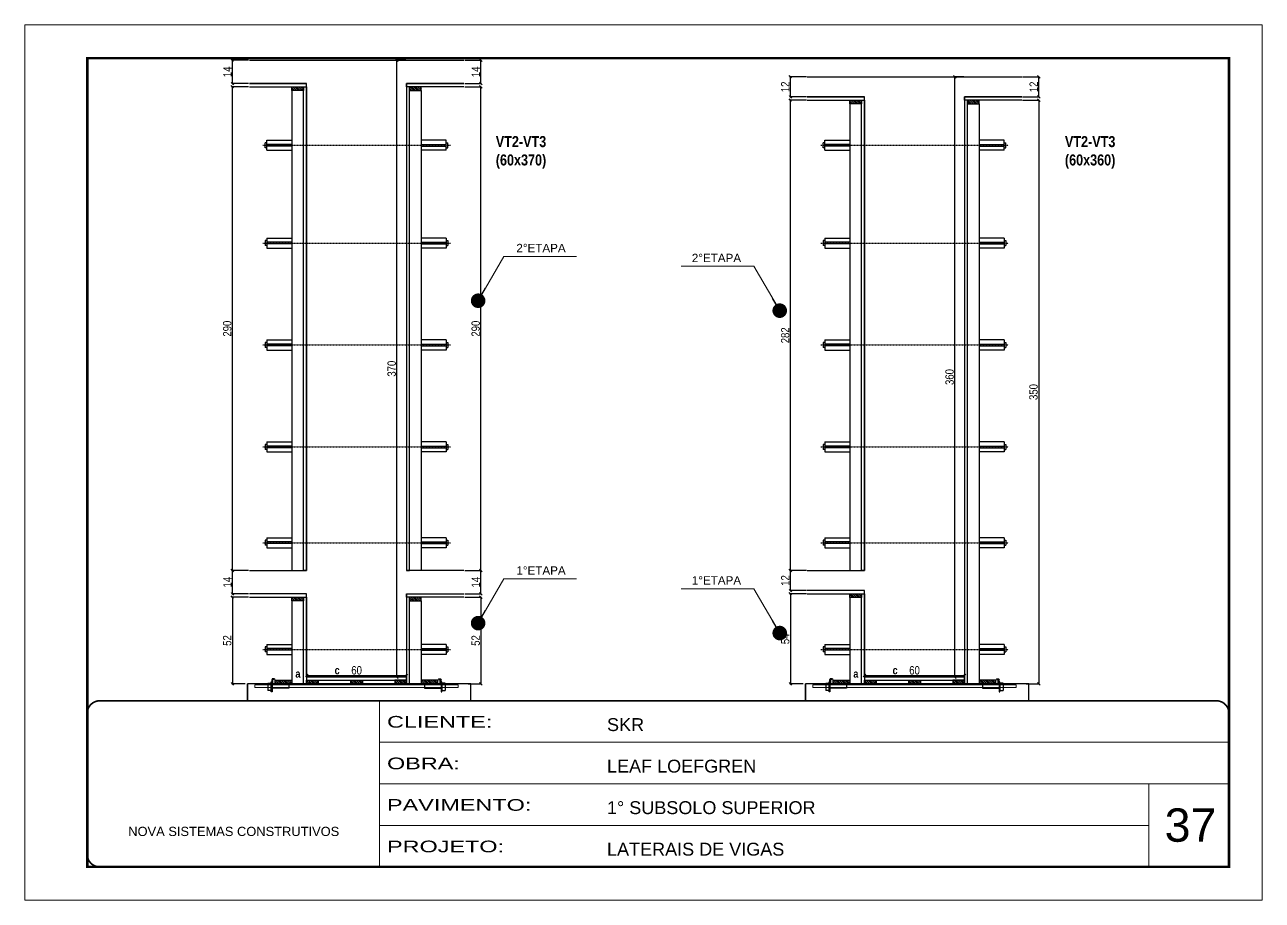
# Model space of a CAD drawing. Extents: x 3309 to 9590, y -2522 to 14608.
# Drawn here: x 3309 to 4794, y 3221 to 4271 of the extents above; entities that cross this region are included whole.
import ezdxf

# ---------------------------------------------------------------- set-up
doc = ezdxf.new("R2010")
doc.units = 0
for name, pattern in [('CONTINUO', [0]), ('DASHED', [0.75, 0.5, -0.25]), ('HIDDEN', [0.375, 0.25, -0.125])]:
    doc.linetypes.add(name, pattern=pattern)
for name, color, linetype in [('barrote', 251, 'Continuous'), ('COTA', 241, 'Continuous'), ('detalhes', 4, 'Continuous'), ('NOMENCLATURA', 7, 'Continuous'), ('Painéis', 200, 'Continuous'), ('presilha', 1, 'Continuous'), ('SARR_2.2x10', 60, 'Continuous'), ('SARR_2.2x7', 40, 'Continuous'), ('SARR_3.5x7', 81, 'Continuous'), ('TENSOR', 3, 'Continuous')]:
    doc.layers.add(name, color=color, linetype=linetype)
for name, color, linetype, lineweight in [('CARIMBO', 255, 'Continuous', 9), ('CONCRETO', 251, 'Continuous', 25), ('Folhas', 255, 'Continuous', 9), ('Hachura', 251, 'Continuous', 9), ('SARRAFO DE PRESSAO', 251, 'DASHED', 9), ('SCO-___-LAJ', 2, 'Continuous', 0)]:
    doc.layers.add(name, color=color, linetype=linetype, lineweight=lineweight)
doc.styles.add('ARIAL', font='arial.ttf')
doc.styles.add('COTA TECNICA 2X', font='techl___.ttf', dxfattribs={"height": 10})
doc.styles.get("Standard").update_dxf_attribs({"font": 'arial.ttf'})
doc.styles.add('TECNICA', font='techb___.ttf', dxfattribs={"height": 10})
doc.styles.add('Tecnologia', font='')
doc.styles.get('Tecnologia').set_extended_font_data('Forgotten Futurist')
doc.dimstyles.new('3x', dxfattribs={"dimtxt": 10, "dimasz": 5, "dimexe": 7, "dimexo": 5, "dimgap": 4, "dimtad": 1, "dimdec": 4, "dimlfac": 0.333333, "dimdsep": 46, "dimtxsty": 'Standard', "dimblk": 'DOT', "dimcen": 0.09, "dimclrd": 1, "dimclre": 1, "dimclrt": 2, "dimadec": 0, "dimazin": 2, "dimtfac": 1, "dimtdec": 4, "dimtmove": 0, "dimatfit": 3, "dimldrblk": 'DOT', "dimfxl": 1, "dimtolj": 1, "dimtzin": 0, "dimlwd": 9, "dimlwe": 9, "dimarcsym": 0})
doc.dimstyles.new('SECAO', dxfattribs={"dimscale": 0.333333, "dimtxt": 5, "dimasz": 9, "dimexe": 3, "dimexo": 3, "dimgap": 3, "dimtad": 1, "dimdec": 1, "dimlfac": 0.5, "dimzin": 12, "dimdsep": 46, "dimtxsty": 'COTA TECNICA 2X', "dimblk1": 'OBLIQUE', "dimblk2": 'OBLIQUE', "dimsah": 1, "dimcen": 0.9, "dimclrd": 4, "dimclre": 4, "dimclrt": 240, "dimadec": 1, "dimazin": 3, "dimtfac": 1, "dimtdec": 1, "dimtmove": 0, "dimatfit": 3, "dimfxl": 1, "dimtolj": 1, "dimtzin": 12, "dimarcsym": 0})
pattern_1 = [(135, (36883.1202, -120031.9319), (-1.122532015, -1.122532015), [])]
pattern_2 = [(135, (36797.5202, -119932.3319), (-1.122532015, -1.122532015), [])]
pattern_3 = [(135, (36803.5202, -120031.9319), (-1.122532015, -1.122532015), [])]
pattern_4 = [(135, (37552.6602, -120031.9319), (-1.122532015, -1.122532015), [])]
pattern_5 = [(135, (37473.0602, -120031.9319), (-1.122532015, -1.122532015), [])]

# ---------------------------------------------------------------- blocks, each defined once
blk = doc.blocks.new('9999999999')
at = {"color": 30, "linetype": 'CONTINUO'}
for p, q in [((98564.6, 34230.2), (98564.6, 34429.4)), ((98564.6, 34379.6), (99584, 34379.6)), ((98564.6, 34329.8), (99488, 34329.8)), ((99584, 34329.8), (99488, 34329.8)), ((99488, 34329.8), (99488, 34230.2)), ((98564.6, 34280), (99488, 34280))]:
    blk.add_line(p, q, dxfattribs=at)
at = {"color": 30, "linetype": 'CONTINUO', "const_width": 2}
blk.add_lwpolyline([(99584, 34230.2), (99584, 34414.4, 0.414214), (99569, 34429.4), (98229, 34429.4, 0.414214), (98214, 34414.4), (98214, 34245.2, 0.414214), (98229, 34230.2), (99584, 34230.2)], format="xyb", dxfattribs=at)
at = {"layer": 'Folhas'}
blk.add_lwpolyline([(98139, 34190.2), (99624, 34190.2), (99624, 35240.2), (98139, 35240.2)], close=True, dxfattribs=at)
at = {"layer": 'Folhas', "color": 30, "const_width": 3}
blk.add_lwpolyline([(98214, 34230.2), (99584, 34230.2), (99584, 35200.2), (98214, 35200.2)], close=True, dxfattribs=at)
at = {"color": 7, "linetype": 'Continuous', "ltscale": 5, "style": 'ARIAL'}
for s, height, p in [('SKR', 15.48, (98837.7, 34393.1)), ('LEAF LOEFGREN', 15.483, (98837.7, 34343.3)), ('1° SUBSOLO SUPERIOR', 15.483, (98837.7, 34293.5)), ('NOVA SISTEMAS CONSTRUTIVOS', 11.059, (98263.2, 34267.2)), ('LATERAIS DE VIGAS', 15.483, (98837.7, 34243.7))]:
    blk.add_text(s, height=height, dxfattribs=at).set_placement(p)
at = {"layer": 'Folhas', "color": 7, "style": 'Tecnologia', "width": 1.5}
for s, p in [('CLIENTE:', (98573.7, 34397.2)), ('OBRA:', (98573.7, 34347.3)), ('PAVIMENTO:', (98573.7, 34297.5)), ('PROJETO:', (98573.7, 34247.7))]:
    blk.add_text(s, height=14, dxfattribs=at).set_placement(p)
blk = doc.blocks.new('PRESILHA METÁLICA 1')
at = {"layer": 'presilha'}
for p, q in [((0, 13), (6, 13)), ((0, 13), (0, 0)), ((6, 0), (0, 0)), ((6, 15.5), (7.5, 15.5)), ((6, -2.5), (6, 15.5)), ((6, 13), (6, 0)), ((7.5, 10.6), (7.5, 19.9)), ((7.5, 15.5), (7.5, -2.5)), ((37.5, 4.1), (7.5, 4.1)), ((12, 21), (8.6, 21)), ((9, 11.6), (9, 18.9)), ((12, 19.5), (9.6, 19.5)), ((37.5, 11), (9.6, 11)), ((12, 21), (12, 19.5)), ((37.5, 11), (37.5, 4.1)), ((7.5, -2.5), (6, -2.5))]:
    blk.add_line(p, q, dxfattribs=at)
for centre, radius, start, end in [((8.6, 19.9), 1.14, 90, 180), ((9.6, 18.9), 0.57, 90, 180), ((9.6, 11.6), 0.57, 180, 270)]:
    blk.add_arc(centre, radius, start, end, dxfattribs=at)
blk = doc.blocks.new('_Oblique')
at = {"color": 0, "linetype": 'ByBlock', "lineweight": -2}
blk.add_line((-0.5, -0.5), (0.5, 0.5), dxfattribs=at)
blk = doc.blocks.new('*D1243')
at = {"layer": 'COTA', "color": 4, "lineweight": -2, "transparency": 16777216}
for p, q in [((3577.9, 3584.2), (3557.5, 3584.2)), ((3558.5, 3584.2), (3558.5, 3480.2)), ((3573.8, 3480.2), (3557.5, 3480.2))]:
    blk.add_line(p, q, dxfattribs=at)
at = {"layer": 'Defpoints', "color": 0, "transparency": 16777216}
for p in [(3578.9, 3584.2, 0), (3558.5, 3480.2), (3574.8, 3480.2)]:
    blk.add_point(p, dxfattribs=at)
at = {"layer": 'COTA', "color": 4, "lineweight": -2, "transparency": 16777216, "xscale": 3, "yscale": 3, "zscale": 3}
for p, rotation in [((3558.5, 3584.2), 90), ((3558.5, 3480.2), 270)]:
    blk.add_blockref('_Oblique', p, dxfattribs=dict(at, rotation=rotation))
at = {"layer": 'COTA', "color": 240, "transparency": 16777216, "insert": (3552.4, 3532.2), "char_height": 10, "attachment_point": 5, "rotation": 90, "style": 'COTA TECNICA 2X'}
blk.add_mtext('\\A1;52', dxfattribs=at)
blk = doc.blocks.new('*D1244')
at = {"layer": 'COTA', "color": 4, "lineweight": -2, "transparency": 16777216}
for p, q in [((3577.9, 3616.2), (3557.5, 3616.2)), ((3558.5, 3588.2), (3558.5, 3616.2)), ((3577.9, 3588.2), (3557.5, 3588.2))]:
    blk.add_line(p, q, dxfattribs=at)
at = {"layer": 'Defpoints', "color": 0, "transparency": 16777216}
for p in [(3558.5, 3616.2), (3578.9, 3616.2), (3578.9, 3588.2)]:
    blk.add_point(p, dxfattribs=at)
at = {"layer": 'COTA', "color": 4, "lineweight": -2, "transparency": 16777216, "xscale": 3, "yscale": 3, "zscale": 3}
for p, rotation in [((3558.5, 3616.2), 90), ((3558.5, 3588.2), 270)]:
    blk.add_blockref('_Oblique', p, dxfattribs=dict(at, rotation=rotation))
at = {"layer": 'COTA', "color": 240, "transparency": 16777216, "insert": (3552.5, 3602.2), "char_height": 10, "attachment_point": 5, "rotation": 90, "style": 'COTA TECNICA 2X'}
blk.add_mtext('\\A1;14', dxfattribs=at)
blk = doc.blocks.new('*D1245')
at = {"layer": 'COTA', "color": 4, "lineweight": -2, "transparency": 16777216}
for p, q in [((3577.9, 4196.2), (3557.5, 4196.2)), ((3558.5, 3616.2), (3558.5, 4196.2)), ((3577.9, 3616.2), (3557.5, 3616.2))]:
    blk.add_line(p, q, dxfattribs=at)
at = {"layer": 'Defpoints', "color": 0, "transparency": 16777216}
for p in [(3558.5, 4196.2), (3578.9, 4196.2), (3578.9, 3616.2)]:
    blk.add_point(p, dxfattribs=at)
at = {"layer": 'COTA', "color": 4, "lineweight": -2, "transparency": 16777216, "xscale": 3, "yscale": 3, "zscale": 3}
for p, rotation in [((3558.5, 4196.2), 90), ((3558.5, 3616.2), 270)]:
    blk.add_blockref('_Oblique', p, dxfattribs=dict(at, rotation=rotation))
at = {"layer": 'COTA', "color": 240, "transparency": 16777216, "insert": (3552.4, 3906.2), "char_height": 10, "attachment_point": 5, "rotation": 90, "style": 'COTA TECNICA 2X'}
blk.add_mtext('\\A1;290', dxfattribs=at)
blk = doc.blocks.new('*D1246')
at = {"layer": 'COTA', "color": 4, "lineweight": -2, "transparency": 16777216}
for p, q in [((3837.3, 4228.2), (3857.6, 4228.2)), ((3856.6, 4200.2), (3856.6, 4228.2)), ((3837.3, 4200.2), (3857.6, 4200.2))]:
    blk.add_line(p, q, dxfattribs=at)
at = {"layer": 'Defpoints', "color": 0, "transparency": 16777216}
for p in [(3836.3, 4228.2), (3856.6, 4228.2), (3836.3, 4200.2)]:
    blk.add_point(p, dxfattribs=at)
at = {"layer": 'COTA', "color": 4, "lineweight": -2, "transparency": 16777216, "xscale": 3, "yscale": 3, "zscale": 3}
for p, rotation in [((3856.6, 4228.2), 90), ((3856.6, 4200.2), 270)]:
    blk.add_blockref('_Oblique', p, dxfattribs=dict(at, rotation=rotation))
at = {"layer": 'COTA', "color": 240, "transparency": 16777216, "insert": (3850.6, 4214.2), "char_height": 10, "attachment_point": 5, "rotation": 90, "style": 'COTA TECNICA 2X'}
blk.add_mtext('\\A1;14', dxfattribs=at)
blk = doc.blocks.new('*D1247')
at = {"layer": 'COTA', "color": 4, "lineweight": -2, "transparency": 16777216}
for p, q in [((3647.6, 3489.2), (3647.6, 3491.3)), ((3647.6, 3490.3), (3767.6, 3490.3)), ((3767.6, 3489.2), (3767.6, 3491.3))]:
    blk.add_line(p, q, dxfattribs=at)
at = {"layer": 'Defpoints', "color": 0, "transparency": 16777216}
for p in [(3767.6, 3490.3), (3647.6, 3488.2), (3767.6, 3488.2)]:
    blk.add_point(p, dxfattribs=at)
at = {"layer": 'COTA', "color": 4, "lineweight": -2, "transparency": 16777216, "xscale": 3, "yscale": 3, "zscale": 3, "rotation": 180}
blk.add_blockref('_Oblique', (3647.6, 3490.3), dxfattribs=at)
at = {"layer": 'COTA', "color": 4, "lineweight": -2, "transparency": 16777216, "xscale": 3, "yscale": 3, "zscale": 3}
blk.add_blockref('_Oblique', (3767.6, 3490.3), dxfattribs=at)
at = {"layer": 'COTA', "color": 240, "transparency": 16777216, "insert": (3707.6, 3496.4), "char_height": 10, "attachment_point": 5, "style": 'COTA TECNICA 2X'}
blk.add_mtext('\\A1;60', dxfattribs=at)
blk = doc.blocks.new('*D1248')
at = {"layer": 'COTA', "color": 4, "lineweight": -2, "transparency": 16777216}
for p, q in [((3766.6, 4228.2), (3754.9, 4228.2)), ((3755.9, 3488.2), (3755.9, 4228.2)), ((3766.6, 3488.2), (3754.9, 3488.2))]:
    blk.add_line(p, q, dxfattribs=at)
at = {"layer": 'Defpoints', "color": 0, "transparency": 16777216}
for p in [(3755.9, 4228.2), (3767.6, 4228.2), (3767.6, 3488.2)]:
    blk.add_point(p, dxfattribs=at)
at = {"layer": 'COTA', "color": 4, "lineweight": -2, "transparency": 16777216, "xscale": 3, "yscale": 3, "zscale": 3}
for p, rotation in [((3755.9, 4228.2), 90), ((3755.9, 3488.2), 270)]:
    blk.add_blockref('_Oblique', p, dxfattribs=dict(at, rotation=rotation))
at = {"layer": 'COTA', "color": 240, "transparency": 16777216, "insert": (3749.7, 3858.2), "char_height": 10, "attachment_point": 5, "rotation": 90, "style": 'COTA TECNICA 2X'}
blk.add_mtext('\\A1;370', dxfattribs=at)
blk = doc.blocks.new('*D1250')
at = {"layer": 'COTA', "color": 4, "lineweight": -2, "transparency": 16777216}
for p, q in [((4247.4, 3588.2), (4227.1, 3588.2)), ((4228.1, 3588.2), (4228.1, 3480.2)), ((4243.3, 3480.2), (4227.1, 3480.2))]:
    blk.add_line(p, q, dxfattribs=at)
at = {"layer": 'Defpoints', "color": 0, "transparency": 16777216}
for p in [(4248.4, 3588.2, 0), (4228.1, 3480.2), (4244.3, 3480.2)]:
    blk.add_point(p, dxfattribs=at)
at = {"layer": 'COTA', "color": 4, "lineweight": -2, "transparency": 16777216, "xscale": 3, "yscale": 3, "zscale": 3}
for p, rotation in [((4228.1, 3588.2), 90), ((4228.1, 3480.2), 270)]:
    blk.add_blockref('_Oblique', p, dxfattribs=dict(at, rotation=rotation))
at = {"layer": 'COTA', "color": 240, "transparency": 16777216, "insert": (4222, 3534.2), "char_height": 10, "attachment_point": 5, "rotation": 90, "style": 'COTA TECNICA 2X'}
blk.add_mtext('\\A1;54', dxfattribs=at)
blk = doc.blocks.new('*D1251')
at = {"layer": 'COTA', "color": 4, "lineweight": -2, "transparency": 16777216}
for p, q in [((4247.4, 3616.2), (4227.1, 3616.2)), ((4228.1, 3592.2), (4228.1, 3616.2)), ((4247.4, 3592.2), (4227.1, 3592.2))]:
    blk.add_line(p, q, dxfattribs=at)
at = {"layer": 'Defpoints', "color": 0, "transparency": 16777216}
for p in [(4228.1, 3616.2), (4248.4, 3616.2), (4248.4, 3592.2)]:
    blk.add_point(p, dxfattribs=at)
at = {"layer": 'COTA', "color": 4, "lineweight": -2, "transparency": 16777216, "xscale": 3, "yscale": 3, "zscale": 3}
for p, rotation in [((4228.1, 3616.2), 90), ((4228.1, 3592.2), 270)]:
    blk.add_blockref('_Oblique', p, dxfattribs=dict(at, rotation=rotation))
at = {"layer": 'COTA', "color": 240, "transparency": 16777216, "insert": (4222, 3604.2), "char_height": 10, "attachment_point": 5, "rotation": 90, "style": 'COTA TECNICA 2X'}
blk.add_mtext('\\A1;12', dxfattribs=at)
blk = doc.blocks.new('*D1252')
at = {"layer": 'COTA', "color": 4, "lineweight": -2, "transparency": 16777216}
for p, q in [((4247.4, 4180.2), (4227.1, 4180.2)), ((4228.1, 3616.2), (4228.1, 4180.2)), ((4247.4, 3616.2), (4227.1, 3616.2))]:
    blk.add_line(p, q, dxfattribs=at)
at = {"layer": 'Defpoints', "color": 0, "transparency": 16777216}
for p in [(4228.1, 4180.2), (4248.4, 4180.2), (4248.4, 3616.2)]:
    blk.add_point(p, dxfattribs=at)
at = {"layer": 'COTA', "color": 4, "lineweight": -2, "transparency": 16777216, "xscale": 3, "yscale": 3, "zscale": 3}
for p, rotation in [((4228.1, 4180.2), 90), ((4228.1, 3616.2), 270)]:
    blk.add_blockref('_Oblique', p, dxfattribs=dict(at, rotation=rotation))
at = {"layer": 'COTA', "color": 240, "transparency": 16777216, "insert": (4222, 3898.2), "char_height": 10, "attachment_point": 5, "rotation": 90, "style": 'COTA TECNICA 2X'}
blk.add_mtext('\\A1;282', dxfattribs=at)
blk = doc.blocks.new('*D1249')
at = {"layer": 'COTA', "color": 4, "lineweight": -2, "transparency": 16777216}
for p, q in [((4506.8, 4180.2), (4527.2, 4180.2)), ((4526.2, 4180.2), (4526.2, 3480.2)), ((4510.9, 3480.2), (4527.2, 3480.2))]:
    blk.add_line(p, q, dxfattribs=at)
at = {"layer": 'Defpoints', "color": 0, "transparency": 16777216}
for p in [(4505.8, 4180.2, 0), (4509.9, 3480.2), (4526.2, 3480.2)]:
    blk.add_point(p, dxfattribs=at)
at = {"layer": 'COTA', "color": 4, "lineweight": -2, "transparency": 16777216, "xscale": 3, "yscale": 3, "zscale": 3}
for p, rotation in [((4526.2, 4180.2), 90), ((4526.2, 3480.2), 270)]:
    blk.add_blockref('_Oblique', p, dxfattribs=dict(at, rotation=rotation))
at = {"layer": 'COTA', "color": 240, "transparency": 16777216, "insert": (4519.9, 3830.2), "char_height": 10, "attachment_point": 5, "rotation": 90, "style": 'COTA TECNICA 2X'}
blk.add_mtext('\\A1;350', dxfattribs=at)
blk = doc.blocks.new('*D1253')
at = {"layer": 'COTA', "color": 4, "lineweight": -2, "transparency": 16777216}
for p, q in [((4506.8, 4208.2), (4527.2, 4208.2)), ((4526.2, 4184.2), (4526.2, 4208.2)), ((4506.8, 4184.2), (4527.2, 4184.2))]:
    blk.add_line(p, q, dxfattribs=at)
at = {"layer": 'Defpoints', "color": 0, "transparency": 16777216}
for p in [(4505.8, 4208.2), (4526.2, 4208.2), (4505.8, 4184.2)]:
    blk.add_point(p, dxfattribs=at)
at = {"layer": 'COTA', "color": 4, "lineweight": -2, "transparency": 16777216, "xscale": 3, "yscale": 3, "zscale": 3}
for p, rotation in [((4526.2, 4208.2), 90), ((4526.2, 4184.2), 270)]:
    blk.add_blockref('_Oblique', p, dxfattribs=dict(at, rotation=rotation))
at = {"layer": 'COTA', "color": 240, "transparency": 16777216, "insert": (4520.1, 4196.2), "char_height": 10, "attachment_point": 5, "rotation": 90, "style": 'COTA TECNICA 2X'}
blk.add_mtext('\\A1;12', dxfattribs=at)
blk = doc.blocks.new('*D1255')
at = {"layer": 'COTA', "color": 4, "lineweight": -2, "transparency": 16777216}
for p, q in [((4317.1, 3489.2), (4317.1, 3491.3)), ((4317.1, 3490.3), (4437.1, 3490.3)), ((4437.1, 3489.2), (4437.1, 3491.3))]:
    blk.add_line(p, q, dxfattribs=at)
at = {"layer": 'Defpoints', "color": 0, "transparency": 16777216}
for p in [(4437.1, 3490.3), (4317.1, 3488.2), (4437.1, 3488.2)]:
    blk.add_point(p, dxfattribs=at)
at = {"layer": 'COTA', "color": 4, "lineweight": -2, "transparency": 16777216, "xscale": 3, "yscale": 3, "zscale": 3, "rotation": 180}
blk.add_blockref('_Oblique', (4317.1, 3490.3), dxfattribs=at)
at = {"layer": 'COTA', "color": 4, "lineweight": -2, "transparency": 16777216, "xscale": 3, "yscale": 3, "zscale": 3}
blk.add_blockref('_Oblique', (4437.1, 3490.3), dxfattribs=at)
at = {"layer": 'COTA', "color": 240, "transparency": 16777216, "insert": (4377.1, 3496.4), "char_height": 10, "attachment_point": 5, "style": 'COTA TECNICA 2X'}
blk.add_mtext('\\A1;60', dxfattribs=at)
blk = doc.blocks.new('*D1254')
at = {"layer": 'COTA', "color": 4, "lineweight": -2, "transparency": 16777216}
for p, q in [((4436.1, 4208.2), (4424.4, 4208.2)), ((4425.4, 3488.2), (4425.4, 4208.2)), ((4436.1, 3488.2), (4424.4, 3488.2))]:
    blk.add_line(p, q, dxfattribs=at)
at = {"layer": 'Defpoints', "color": 0, "transparency": 16777216}
for p in [(4425.4, 4208.2), (4437.1, 4208.2), (4437.1, 3488.2)]:
    blk.add_point(p, dxfattribs=at)
at = {"layer": 'COTA', "color": 4, "lineweight": -2, "transparency": 16777216, "xscale": 3, "yscale": 3, "zscale": 3}
for p, rotation in [((4425.4, 4208.2), 90), ((4425.4, 3488.2), 270)]:
    blk.add_blockref('_Oblique', p, dxfattribs=dict(at, rotation=rotation))
at = {"layer": 'COTA', "color": 240, "transparency": 16777216, "insert": (4419.2, 3848.2), "char_height": 10, "attachment_point": 5, "rotation": 90, "style": 'COTA TECNICA 2X'}
blk.add_mtext('\\A1;360', dxfattribs=at)
blk = doc.blocks.new('*D1256')
at = {"layer": 'COTA', "color": 4, "lineweight": -2, "transparency": 16777216}
for p, q in [((3837.3, 3584.2), (3857.6, 3584.2)), ((3856.6, 3584.2), (3856.6, 3480.2)), ((3841.4, 3480.2), (3857.6, 3480.2))]:
    blk.add_line(p, q, dxfattribs=at)
at = {"layer": 'Defpoints', "color": 0, "transparency": 16777216}
for p in [(3836.3, 3584.2, 0), (3840.4, 3480.2), (3856.6, 3480.2)]:
    blk.add_point(p, dxfattribs=at)
at = {"layer": 'COTA', "color": 4, "lineweight": -2, "transparency": 16777216, "xscale": 3, "yscale": 3, "zscale": 3}
for p, rotation in [((3856.6, 3584.2), 90), ((3856.6, 3480.2), 270)]:
    blk.add_blockref('_Oblique', p, dxfattribs=dict(at, rotation=rotation))
at = {"layer": 'COTA', "color": 240, "transparency": 16777216, "insert": (3850.5, 3532.2), "char_height": 10, "attachment_point": 5, "rotation": 90, "style": 'COTA TECNICA 2X'}
blk.add_mtext('\\A1;52', dxfattribs=at)
blk = doc.blocks.new('*D1257')
at = {"layer": 'COTA', "color": 4, "lineweight": -2, "transparency": 16777216}
for p, q in [((3837.3, 3616.2), (3857.6, 3616.2)), ((3856.6, 3588.2), (3856.6, 3616.2)), ((3837.3, 3588.2), (3857.6, 3588.2))]:
    blk.add_line(p, q, dxfattribs=at)
at = {"layer": 'Defpoints', "color": 0, "transparency": 16777216}
for p in [(3836.3, 3616.2), (3856.6, 3616.2), (3836.3, 3588.2)]:
    blk.add_point(p, dxfattribs=at)
at = {"layer": 'COTA', "color": 4, "lineweight": -2, "transparency": 16777216, "xscale": 3, "yscale": 3, "zscale": 3}
for p, rotation in [((3856.6, 3616.2), 90), ((3856.6, 3588.2), 270)]:
    blk.add_blockref('_Oblique', p, dxfattribs=dict(at, rotation=rotation))
at = {"layer": 'COTA', "color": 240, "transparency": 16777216, "insert": (3850.6, 3602.2), "char_height": 10, "attachment_point": 5, "rotation": 90, "style": 'COTA TECNICA 2X'}
blk.add_mtext('\\A1;14', dxfattribs=at)
blk = doc.blocks.new('*D1258')
at = {"layer": 'COTA', "color": 4, "lineweight": -2, "transparency": 16777216}
for p, q in [((3837.3, 4196.2), (3857.6, 4196.2)), ((3856.6, 3616.2), (3856.6, 4196.2)), ((3837.3, 3616.2), (3857.6, 3616.2))]:
    blk.add_line(p, q, dxfattribs=at)
at = {"layer": 'Defpoints', "color": 0, "transparency": 16777216}
for p in [(3836.3, 4196.2), (3856.6, 4196.2), (3836.3, 3616.2)]:
    blk.add_point(p, dxfattribs=at)
at = {"layer": 'COTA', "color": 4, "lineweight": -2, "transparency": 16777216, "xscale": 3, "yscale": 3, "zscale": 3}
for p, rotation in [((3856.6, 4196.2), 90), ((3856.6, 3616.2), 270)]:
    blk.add_blockref('_Oblique', p, dxfattribs=dict(at, rotation=rotation))
at = {"layer": 'COTA', "color": 240, "transparency": 16777216, "insert": (3850.5, 3906.2), "char_height": 10, "attachment_point": 5, "rotation": 90, "style": 'COTA TECNICA 2X'}
blk.add_mtext('\\A1;290', dxfattribs=at)
blk = doc.blocks.new('_Dot')
at = {"color": 0, "linetype": 'ByBlock', "lineweight": -2}
blk.add_line((-0.5, 0), (-1, 0), dxfattribs=at)
at = {"color": 0, "linetype": 'ByBlock', "const_width": 0.5}
blk.add_lwpolyline([(-0.25, 0, 1), (0.25, 0, 1)], format="xyb", close=True, dxfattribs=at)
blk = doc.blocks.new('*D1334')
at = {"layer": 'COTA', "color": 4, "lineweight": -2, "transparency": 16777216}
for p, q in [((3577.9, 4228.2), (3557.5, 4228.2)), ((3558.5, 4200.2), (3558.5, 4228.2)), ((3577.9, 4200.2), (3557.5, 4200.2))]:
    blk.add_line(p, q, dxfattribs=at)
at = {"layer": 'Defpoints', "color": 0, "transparency": 16777216}
for p in [(3558.5, 4228.2), (3578.9, 4228.2), (3578.9, 4200.2)]:
    blk.add_point(p, dxfattribs=at)
at = {"layer": 'COTA', "color": 4, "lineweight": -2, "transparency": 16777216, "xscale": 3, "yscale": 3, "zscale": 3}
for p, rotation in [((3558.5, 4228.2), 90), ((3558.5, 4200.2), 270)]:
    blk.add_blockref('_Oblique', p, dxfattribs=dict(at, rotation=rotation))
at = {"layer": 'COTA', "color": 240, "transparency": 16777216, "insert": (3552.5, 4214.2), "char_height": 10, "attachment_point": 5, "rotation": 90, "style": 'COTA TECNICA 2X'}
blk.add_mtext('\\A1;14', dxfattribs=at)
blk = doc.blocks.new('*D1335')
at = {"layer": 'COTA', "color": 4, "lineweight": -2, "transparency": 16777216}
for p, q in [((4247.4, 4208.2), (4227.1, 4208.2)), ((4228.1, 4184.2), (4228.1, 4208.2)), ((4247.4, 4184.2), (4227.1, 4184.2))]:
    blk.add_line(p, q, dxfattribs=at)
at = {"layer": 'Defpoints', "color": 0, "transparency": 16777216}
for p in [(4228.1, 4208.2), (4248.4, 4208.2), (4248.4, 4184.2)]:
    blk.add_point(p, dxfattribs=at)
at = {"layer": 'COTA', "color": 4, "lineweight": -2, "transparency": 16777216, "xscale": 3, "yscale": 3, "zscale": 3}
for p, rotation in [((4228.1, 4208.2), 90), ((4228.1, 4184.2), 270)]:
    blk.add_blockref('_Oblique', p, dxfattribs=dict(at, rotation=rotation))
at = {"layer": 'COTA', "color": 240, "transparency": 16777216, "insert": (4222, 4196.2), "char_height": 10, "attachment_point": 5, "rotation": 90, "style": 'COTA TECNICA 2X'}
blk.add_mtext('\\A1;12', dxfattribs=at)

msp = doc.modelspace()

# ---------------------------------------------------------------- hatches: boundary and pattern name
at = {"layer": 'SARR_2.2x10'}
h = msp.add_hatch(dxfattribs=at)
h.set_pattern_fill('ANSI31', color=256, scale=0.5, angle=90)
h.set_pattern_definition(pattern_3)
h.paths.add_polyline_path([(3609.98, 3484.64), (3609.98, 3480.24), (3629.98, 3480.24), (3629.98, 3484.64)])
h = msp.add_hatch(dxfattribs=at)
h.set_pattern_fill('ANSI31', color=256, scale=0.5, angle=90)
h.set_pattern_definition(pattern_3)
h.paths.add_polyline_path([(3805.18, 3484.64), (3805.18, 3480.24), (3785.18, 3480.24), (3785.18, 3484.64)])
h = msp.add_hatch(dxfattribs=at)
h.set_pattern_fill('ANSI31', color=256, scale=0.5, angle=90)
h.set_pattern_definition(pattern_5)
h.paths.add_polyline_path([(4279.52, 3484.64), (4279.52, 3480.24), (4299.52, 3480.24), (4299.52, 3484.64)])
h = msp.add_hatch(dxfattribs=at)
h.set_pattern_fill('ANSI31', color=256, scale=0.5, angle=90)
h.set_pattern_definition(pattern_5)
h.paths.add_polyline_path([(4474.72, 3484.64), (4474.72, 3480.24), (4454.72, 3480.24), (4454.72, 3484.64)])
at = {"layer": 'SARR_2.2x7'}
h = msp.add_hatch(dxfattribs=at)
h.set_pattern_fill('ANSI31', color=256, scale=0.5, angle=90)
h.set_pattern_definition([(135, (36817.5202, -119320.3201), (-1.122532015, -1.122532015), [])])
h.paths.add_polyline_path([(3643.98, 4196.25), (3643.98, 4191.85), (3629.98, 4191.85), (3629.98, 4196.25)])
h = msp.add_hatch(dxfattribs=at)
h.set_pattern_fill('ANSI31', color=256, scale=0.5, angle=90)
h.set_pattern_definition([(135, (36879.5202, -119320.3201), (-1.122532015, -1.122532015), [])])
h.paths.add_polyline_path([(3771.18, 4196.25), (3771.18, 4191.85), (3785.18, 4191.85), (3785.18, 4196.25)])
h = msp.add_hatch(dxfattribs=at)
h.set_pattern_fill('ANSI31', color=256, scale=0.5, angle=90)
h.set_pattern_definition([(135, (37487.0602, -119336.3201), (-1.122532015, -1.122532015), [])])
h.paths.add_polyline_path([(4313.52, 4180.25), (4313.52, 4175.85), (4299.52, 4175.85), (4299.52, 4180.25)])
h = msp.add_hatch(dxfattribs=at)
h.set_pattern_fill('ANSI31', color=256, scale=0.5, angle=90)
h.set_pattern_definition([(135, (37549.0602, -119336.3201), (-1.122532015, -1.122532015), [])])
h.paths.add_polyline_path([(4440.72, 4180.25), (4440.72, 4175.85), (4454.72, 4175.85), (4454.72, 4180.25)])
h = msp.add_hatch(dxfattribs=at)
h.set_pattern_fill('ANSI31', color=256, scale=0.5, angle=90)
h.set_pattern_definition(pattern_2)
h.paths.add_polyline_path([(3643.98, 3584.24), (3643.98, 3579.84), (3629.98, 3579.84), (3629.98, 3584.24)])
h = msp.add_hatch(dxfattribs=at)
h.set_pattern_fill('ANSI31', color=256, scale=0.5, angle=90)
h.set_pattern_definition(pattern_2)
h.paths.add_polyline_path([(3771.18, 3584.24), (3771.18, 3579.84), (3785.18, 3579.84), (3785.18, 3584.24)])
h = msp.add_hatch(dxfattribs=at)
h.set_pattern_fill('ANSI31', color=256, scale=0.5, angle=90)
h.set_pattern_definition([(135, (37467.0602, -119928.3319), (-1.122532015, -1.122532015), [])])
h.paths.add_polyline_path([(4313.52, 3588.24), (4313.52, 3583.84), (4299.52, 3583.84), (4299.52, 3588.24)])
h = msp.add_hatch(dxfattribs=at)
h.set_pattern_fill('ANSI31', color=256, scale=0.5, angle=90)
h.set_pattern_definition(pattern_1)
h.paths.add_polyline_path([(3661.58, 3480.24), (3661.58, 3484.64), (3647.58, 3484.64), (3647.58, 3480.24)])
h = msp.add_hatch(dxfattribs=at)
h.set_pattern_fill('ANSI31', color=256, scale=0.5, angle=90)
h.set_pattern_definition([(135, (36936.1202, -120031.9319), (-1.122532015, -1.122532015), [])])
h.paths.add_polyline_path([(3714.58, 3480.24), (3714.58, 3484.64), (3700.58, 3484.64), (3700.58, 3480.24)])
h = msp.add_hatch(dxfattribs=at)
h.set_pattern_fill('ANSI31', color=256, scale=0.5, angle=90)
h.set_pattern_definition(pattern_1)
h.paths.add_polyline_path([(3753.58, 3480.24), (3753.58, 3484.64), (3767.58, 3484.64), (3767.58, 3480.24)])
h = msp.add_hatch(dxfattribs=at)
h.set_pattern_fill('ANSI31', color=256, scale=0.5, angle=90)
h.set_pattern_definition(pattern_4)
h.paths.add_polyline_path([(4331.12, 3480.24), (4331.12, 3484.64), (4317.12, 3484.64), (4317.12, 3480.24)])
h = msp.add_hatch(dxfattribs=at)
h.set_pattern_fill('ANSI31', color=256, scale=0.5, angle=90)
h.set_pattern_definition([(135, (37605.6602, -120031.9319), (-1.122532015, -1.122532015), [])])
h.paths.add_polyline_path([(4384.12, 3480.24), (4384.12, 3484.64), (4370.12, 3484.64), (4370.12, 3480.24)])
h = msp.add_hatch(dxfattribs=at)
h.set_pattern_fill('ANSI31', color=256, scale=0.5, angle=90)
h.set_pattern_definition(pattern_4)
h.paths.add_polyline_path([(4423.12, 3480.24), (4423.12, 3484.64), (4437.12, 3484.64), (4437.12, 3480.24)])

# ---------------------------------------------------------------- linework, layer by layer
at = {"ltscale": 3}
for p, q in [((3597.98, 4123.17), (3597.98, 4129.17)), ((3599.98, 4129.17), (3597.98, 4129.17)), ((3599.98, 4120.17), (3599.98, 4132.17)), ((3599.98, 4132.17), (3629.98, 4132.17)), ((3815.18, 4132.17), (3785.18, 4132.17)), ((3815.18, 4120.17), (3815.18, 4132.17)), ((3815.18, 4129.17), (3817.18, 4129.17)), ((3817.18, 4123.17), (3817.18, 4129.17)), ((4267.52, 4123.17), (4267.52, 4129.17)), ((4269.52, 4129.17), (4267.52, 4129.17)), ((4269.52, 4120.17), (4269.52, 4132.17)), ((4269.52, 4132.17), (4299.52, 4132.17)), ((4484.72, 4132.17), (4454.72, 4132.17)), ((4484.72, 4120.17), (4484.72, 4132.17)), ((4484.72, 4129.17), (4486.72, 4129.17)), ((4486.72, 4123.17), (4486.72, 4129.17)), ((3599.98, 4123.17), (3597.98, 4123.17)), ((3629.98, 4127.17), (3599.98, 4127.17)), ((3629.98, 4125.17), (3599.98, 4125.17)), ((3599.98, 4120.17), (3629.98, 4120.17)), ((3785.18, 4127.17), (3815.18, 4127.17)), ((3785.18, 4125.17), (3815.18, 4125.17)), ((3815.18, 4120.17), (3785.18, 4120.17)), ((3815.18, 4123.17), (3817.18, 4123.17)), ((4269.52, 4123.17), (4267.52, 4123.17)), ((4299.52, 4127.17), (4269.52, 4127.17)), ((4299.52, 4125.17), (4269.52, 4125.17)), ((4269.52, 4120.17), (4299.52, 4120.17)), ((4454.72, 4127.17), (4484.72, 4127.17)), ((4454.72, 4125.17), (4484.72, 4125.17)), ((4484.72, 4120.17), (4454.72, 4120.17)), ((4484.72, 4123.17), (4486.72, 4123.17)), ((3597.98, 4011.86), (3597.98, 4005.86)), ((3599.98, 4011.86), (3597.98, 4011.86)), ((3599.98, 4014.86), (3599.98, 4002.86)), ((3599.98, 4014.86), (3629.98, 4014.86)), ((3629.98, 4009.86), (3599.98, 4009.86)), ((3815.18, 4014.86), (3785.18, 4014.86)), ((3785.18, 4009.86), (3815.18, 4009.86)), ((3815.18, 4014.86), (3815.18, 4002.86)), ((3815.18, 4011.86), (3817.18, 4011.86)), ((3817.18, 4011.86), (3817.18, 4005.86)), ((4267.52, 4011.86), (4267.52, 4005.86)), ((4269.52, 4011.86), (4267.52, 4011.86)), ((4269.52, 4014.86), (4269.52, 4002.86)), ((4269.52, 4014.86), (4299.52, 4014.86)), ((4299.52, 4009.86), (4269.52, 4009.86)), ((4484.72, 4014.86), (4454.72, 4014.86)), ((4454.72, 4009.86), (4484.72, 4009.86)), ((4484.72, 4014.86), (4484.72, 4002.86)), ((4484.72, 4011.86), (4486.72, 4011.86)), ((4486.72, 4011.86), (4486.72, 4005.86)), ((3599.98, 4005.86), (3597.98, 4005.86)), ((3629.98, 4007.86), (3599.98, 4007.86)), ((3599.98, 4002.86), (3629.98, 4002.86)), ((3785.18, 4007.86), (3815.18, 4007.86)), ((3815.18, 4002.86), (3785.18, 4002.86)), ((3815.18, 4005.86), (3817.18, 4005.86)), ((4269.52, 4005.86), (4267.52, 4005.86)), ((4299.52, 4007.86), (4269.52, 4007.86)), ((4269.52, 4002.86), (4299.52, 4002.86)), ((4454.72, 4007.86), (4484.72, 4007.86)), ((4484.72, 4002.86), (4454.72, 4002.86)), ((4484.72, 4005.86), (4486.72, 4005.86)), ((3599.98, 3892.61), (3599.98, 3880.61)), ((3599.98, 3892.61), (3629.98, 3892.61)), ((3815.18, 3892.61), (3785.18, 3892.61)), ((3815.18, 3892.61), (3815.18, 3880.61)), ((4269.52, 3892.61), (4269.52, 3880.61)), ((4269.52, 3892.61), (4299.52, 3892.61)), ((4484.72, 3892.61), (4454.72, 3892.61)), ((4484.72, 3892.61), (4484.72, 3880.61)), ((3597.98, 3889.61), (3597.98, 3883.61)), ((3599.98, 3889.61), (3597.98, 3889.61)), ((3599.98, 3883.61), (3597.98, 3883.61)), ((3629.98, 3887.61), (3599.98, 3887.61)), ((3629.98, 3885.61), (3599.98, 3885.61)), ((3599.98, 3880.61), (3629.98, 3880.61)), ((3785.18, 3887.61), (3815.18, 3887.61)), ((3785.18, 3885.61), (3815.18, 3885.61)), ((3815.18, 3880.61), (3785.18, 3880.61)), ((3815.18, 3889.61), (3817.18, 3889.61)), ((3815.18, 3883.61), (3817.18, 3883.61)), ((3817.18, 3889.61), (3817.18, 3883.61)), ((4267.52, 3889.61), (4267.52, 3883.61)), ((4269.52, 3889.61), (4267.52, 3889.61)), ((4269.52, 3883.61), (4267.52, 3883.61)), ((4299.52, 3887.61), (4269.52, 3887.61)), ((4299.52, 3885.61), (4269.52, 3885.61)), ((4269.52, 3880.61), (4299.52, 3880.61)), ((4454.72, 3887.61), (4484.72, 3887.61)), ((4454.72, 3885.61), (4484.72, 3885.61)), ((4484.72, 3880.61), (4454.72, 3880.61)), ((4484.72, 3889.61), (4486.72, 3889.61)), ((4484.72, 3883.61), (4486.72, 3883.61)), ((4486.72, 3889.61), (4486.72, 3883.61)), ((3597.98, 3767.36), (3597.98, 3761.36)), ((3599.98, 3767.36), (3597.98, 3767.36)), ((3599.98, 3761.36), (3597.98, 3761.36)), ((3599.98, 3770.36), (3599.98, 3758.36)), ((3599.98, 3770.36), (3629.98, 3770.36)), ((3629.98, 3765.36), (3599.98, 3765.36)), ((3629.98, 3763.36), (3599.98, 3763.36)), ((3599.98, 3758.36), (3629.98, 3758.36)), ((3815.18, 3770.36), (3785.18, 3770.36)), ((3785.18, 3765.36), (3815.18, 3765.36)), ((3785.18, 3763.36), (3815.18, 3763.36)), ((3815.18, 3758.36), (3785.18, 3758.36)), ((3815.18, 3770.36), (3815.18, 3758.36)), ((3815.18, 3767.36), (3817.18, 3767.36)), ((3815.18, 3761.36), (3817.18, 3761.36)), ((3817.18, 3767.36), (3817.18, 3761.36)), ((4267.52, 3767.36), (4267.52, 3761.36)), ((4269.52, 3767.36), (4267.52, 3767.36)), ((4269.52, 3761.36), (4267.52, 3761.36)), ((4269.52, 3770.36), (4269.52, 3758.36)), ((4269.52, 3770.36), (4299.52, 3770.36)), ((4299.52, 3765.36), (4269.52, 3765.36)), ((4299.52, 3763.36), (4269.52, 3763.36)), ((4269.52, 3758.36), (4299.52, 3758.36)), ((4484.72, 3770.36), (4454.72, 3770.36)), ((4454.72, 3765.36), (4484.72, 3765.36)), ((4454.72, 3763.36), (4484.72, 3763.36)), ((4484.72, 3758.36), (4454.72, 3758.36)), ((4484.72, 3770.36), (4484.72, 3758.36)), ((4484.72, 3767.36), (4486.72, 3767.36)), ((4484.72, 3761.36), (4486.72, 3761.36)), ((4486.72, 3767.36), (4486.72, 3761.36)), ((3599.98, 3655.41), (3599.98, 3643.41)), ((3599.98, 3655.41), (3629.98, 3655.41)), ((3815.18, 3655.41), (3785.18, 3655.41)), ((3815.18, 3655.41), (3815.18, 3643.41)), ((4269.52, 3655.41), (4269.52, 3643.41)), ((4269.52, 3655.41), (4299.52, 3655.41)), ((4484.72, 3655.41), (4454.72, 3655.41)), ((4484.72, 3655.41), (4484.72, 3643.41)), ((3597.98, 3652.41), (3597.98, 3646.41)), ((3599.98, 3652.41), (3597.98, 3652.41)), ((3599.98, 3646.41), (3597.98, 3646.41)), ((3629.98, 3650.41), (3599.98, 3650.41)), ((3629.98, 3648.41), (3599.98, 3648.41)), ((3599.98, 3643.41), (3629.98, 3643.41)), ((3785.18, 3650.41), (3815.18, 3650.41)), ((3785.18, 3648.41), (3815.18, 3648.41)), ((3815.18, 3643.41), (3785.18, 3643.41)), ((3815.18, 3652.41), (3817.18, 3652.41)), ((3815.18, 3646.41), (3817.18, 3646.41)), ((3817.18, 3652.41), (3817.18, 3646.41)), ((4267.52, 3652.41), (4267.52, 3646.41)), ((4269.52, 3652.41), (4267.52, 3652.41)), ((4269.52, 3646.41), (4267.52, 3646.41)), ((4299.52, 3650.41), (4269.52, 3650.41)), ((4299.52, 3648.41), (4269.52, 3648.41)), ((4269.52, 3643.41), (4299.52, 3643.41)), ((4454.72, 3650.41), (4484.72, 3650.41)), ((4454.72, 3648.41), (4484.72, 3648.41)), ((4484.72, 3643.41), (4454.72, 3643.41)), ((4484.72, 3652.41), (4486.72, 3652.41)), ((4484.72, 3646.41), (4486.72, 3646.41)), ((4486.72, 3652.41), (4486.72, 3646.41)), ((3597.98, 3524.41), (3597.98, 3518.41)), ((3599.98, 3524.41), (3597.98, 3524.41)), ((3599.98, 3527.41), (3599.98, 3515.41)), ((3599.98, 3527.41), (3629.98, 3527.41)), ((3629.98, 3522.41), (3599.98, 3522.41)), ((3629.98, 3520.41), (3599.98, 3520.41)), ((3815.18, 3527.41), (3785.18, 3527.41)), ((3785.18, 3522.41), (3815.18, 3522.41)), ((3785.18, 3520.41), (3815.18, 3520.41)), ((3815.18, 3527.41), (3815.18, 3515.41)), ((3815.18, 3524.41), (3817.18, 3524.41)), ((3817.18, 3524.41), (3817.18, 3518.41)), ((4267.52, 3524.41), (4267.52, 3518.41)), ((4269.52, 3524.41), (4267.52, 3524.41)), ((4269.52, 3527.41), (4269.52, 3515.41)), ((4269.52, 3527.41), (4299.52, 3527.41)), ((4299.52, 3522.41), (4269.52, 3522.41)), ((4299.52, 3520.41), (4269.52, 3520.41)), ((4484.72, 3527.41), (4454.72, 3527.41)), ((4454.72, 3522.41), (4484.72, 3522.41)), ((4454.72, 3520.41), (4484.72, 3520.41)), ((4484.72, 3527.41), (4484.72, 3515.41)), ((4484.72, 3524.41), (4486.72, 3524.41)), ((4486.72, 3524.41), (4486.72, 3518.41)), ((3599.98, 3518.41), (3597.98, 3518.41)), ((3599.98, 3515.41), (3629.98, 3515.41)), ((3815.18, 3515.41), (3785.18, 3515.41)), ((3815.18, 3518.41), (3817.18, 3518.41)), ((4269.52, 3518.41), (4267.52, 3518.41)), ((4269.52, 3515.41), (4299.52, 3515.41)), ((4484.72, 3515.41), (4454.72, 3515.41)), ((4484.72, 3518.41), (4486.72, 3518.41))]:
    msp.add_line(p, q, dxfattribs=at)
at = {"layer": 'barrote'}
for points in [[(3576.53, 3460.24), (3844.71, 3460.24), (3844.71, 3480.24), (3576.53, 3480.24)], [(4246.07, 3460.24), (4514.25, 3460.24), (4514.25, 3480.24), (4246.07, 3480.24)]]:
    msp.add_lwpolyline(points, close=True, dxfattribs=at)
at = {"layer": 'CONCRETO', "linetype": 'Continuous'}
for p, q in [((3578.88, 4228.25), (3836.28, 4228.25)), ((4248.42, 4208.25), (4505.82, 4208.25)), ((3578.88, 4200.25), (3647.58, 4200.25)), ((3647.58, 3616.24), (3647.58, 4196.25)), ((3836.28, 4200.25), (3767.58, 4200.25)), ((3767.58, 4200.25), (3767.58, 3616.24)), ((4248.42, 4184.25), (4317.12, 4184.25)), ((4317.12, 3616.24), (4317.12, 4180.25)), ((4505.82, 4184.25), (4437.12, 4184.25)), ((4437.12, 4184.25), (4437.12, 3488.24)), ((3578.88, 3616.24), (3647.58, 3616.24)), ((3836.28, 3616.24), (3767.58, 3616.24)), ((4248.42, 3616.24), (4317.12, 3616.24)), ((3647.58, 3588.24), (3578.88, 3588.24)), ((3647.58, 3488.24), (3647.58, 3588.24)), ((3767.58, 3588.24), (3767.58, 3488.24)), ((4317.12, 3592.24), (4248.42, 3592.24)), ((4317.12, 3488.24), (4317.12, 3592.24)), ((3767.58, 3488.24), (3647.58, 3488.24)), ((3767.58, 3488.25), (3767.58, 3488.24)), ((4437.12, 3488.24), (4317.12, 3488.24)), ((4437.12, 3488.25), (4437.12, 3488.24))]:
    msp.add_line(p, q, dxfattribs=at)
at = {"layer": 'detalhes', "color": 250}
for p, q in [((3576.53, 3460.24), (3576.53, 3480.24)), ((4246.07, 3460.24), (4246.07, 3480.24))]:
    msp.add_line(p, q, dxfattribs=at)
at = {"layer": 'Painéis', "linetype": 'Continuous'}
for points in [[(3578.88, 4196.25), (3647.58, 4196.25), (3647.58, 4200.25), (3578.88, 4200.25)], [(3836.28, 4196.25), (3767.58, 4196.25), (3767.58, 4200.25), (3836.28, 4200.25)], [(4248.42, 4180.25), (4317.12, 4180.25), (4317.12, 4184.25), (4248.42, 4184.25)], [(4505.82, 4180.25), (4437.12, 4180.25), (4437.12, 4184.25), (4505.82, 4184.25)], [(3578.88, 3584.24), (3647.58, 3584.24), (3647.58, 3588.24), (3578.88, 3588.24)], [(3836.28, 3584.24), (3767.58, 3584.24), (3767.58, 3588.24), (3836.28, 3588.24)], [(4248.42, 3588.24), (4317.12, 3588.24), (4317.12, 3592.24), (4248.42, 3592.24)]]:
    msp.add_lwpolyline(points, dxfattribs=at)
for points in [[(3643.98, 3616.24), (3643.98, 4196.25), (3647.58, 4196.25), (3647.58, 3616.24)], [(4313.52, 3616.24), (4313.52, 4180.25), (4317.12, 4180.25), (4317.12, 3616.24)], [(3643.98, 3480.24), (3643.98, 3584.24), (3647.58, 3584.24), (3647.58, 3480.24)], [(3771.18, 3480.24), (3771.18, 3584.24), (3767.58, 3584.24), (3767.58, 3480.24)], [(4313.52, 3480.24), (4313.52, 3588.24), (4317.12, 3588.24), (4317.12, 3480.24)], [(3767.58, 3488.24), (3647.58, 3488.24), (3647.58, 3484.64), (3767.58, 3484.64)], [(4437.12, 3488.24), (4317.12, 3488.24), (4317.12, 3484.64), (4437.12, 3484.64)]]:
    msp.add_lwpolyline(points, close=True, dxfattribs=at)
at = {"layer": 'Painéis', "linetype": 'Continuous', "elevation": 0}
for points in [[(3771.18, 3616.24), (3771.18, 4196.25), (3767.58, 4196.25), (3767.58, 3616.24)], [(4440.72, 3480.24), (4440.72, 4180.25), (4437.12, 4180.25), (4437.12, 3480.24)]]:
    msp.add_lwpolyline(points, close=True, dxfattribs=at)
at = {"layer": 'SARR_2.2x10'}
for points in [[(3609.98, 3484.64), (3629.98, 3484.64), (3629.98, 3480.24), (3609.98, 3480.24)], [(3805.18, 3484.64), (3785.18, 3484.64), (3785.18, 3480.24), (3805.18, 3480.24)], [(4279.52, 3484.64), (4299.52, 3484.64), (4299.52, 3480.24), (4279.52, 3480.24)], [(4474.72, 3484.64), (4454.72, 3484.64), (4454.72, 3480.24), (4474.72, 3480.24)]]:
    msp.add_lwpolyline(points, close=True, dxfattribs=at)
at = {"layer": 'SARR_2.2x7', "elevation": 0}
for points in [[(3629.98, 4196.25), (3643.98, 4196.25), (3643.98, 4191.85), (3629.98, 4191.85)], [(4299.52, 4180.25), (4313.52, 4180.25), (4313.52, 4175.85), (4299.52, 4175.85)], [(3629.98, 3584.24), (3643.98, 3584.24), (3643.98, 3579.84), (3629.98, 3579.84)], [(3785.18, 3584.24), (3771.18, 3584.24), (3771.18, 3579.84), (3785.18, 3579.84)], [(4299.52, 3588.24), (4313.52, 3588.24), (4313.52, 3583.84), (4299.52, 3583.84)]]:
    msp.add_lwpolyline(points, close=True, dxfattribs=at)
at = {"layer": 'SARR_2.2x7'}
for points in [[(3785.18, 4196.25), (3771.18, 4196.25), (3771.18, 4191.85), (3785.18, 4191.85)], [(4454.72, 4180.25), (4440.72, 4180.25), (4440.72, 4175.85), (4454.72, 4175.85)], [(3647.58, 3484.64), (3661.58, 3484.64), (3661.58, 3480.24), (3647.58, 3480.24)], [(3700.58, 3484.64), (3714.58, 3484.64), (3714.58, 3480.24), (3700.58, 3480.24)], [(3767.58, 3484.64), (3753.58, 3484.64), (3753.58, 3480.24), (3767.58, 3480.24)], [(4317.12, 3484.64), (4331.12, 3484.64), (4331.12, 3480.24), (4317.12, 3480.24)], [(4370.12, 3484.64), (4384.12, 3484.64), (4384.12, 3480.24), (4370.12, 3480.24)], [(4437.12, 3484.64), (4423.12, 3484.64), (4423.12, 3480.24), (4437.12, 3480.24)]]:
    msp.add_lwpolyline(points, close=True, dxfattribs=at)
at = {"layer": 'SARR_3.5x7'}
for points in [[(3643.98, 4191.85), (3629.98, 4191.85), (3629.98, 3616.24), (3643.98, 3616.24)], [(4313.52, 4175.85), (4299.52, 4175.85), (4299.52, 3616.24), (4313.52, 3616.24)], [(3643.98, 3579.84), (3629.98, 3579.84), (3629.98, 3480.24), (3643.98, 3480.24)], [(3771.18, 3579.84), (3785.18, 3579.84), (3785.18, 3480.24), (3771.18, 3480.24)], [(4313.52, 3583.84), (4299.52, 3583.84), (4299.52, 3480.24), (4313.52, 3480.24)]]:
    msp.add_lwpolyline(points, close=True, dxfattribs=at)
at = {"layer": 'SARR_3.5x7', "elevation": 0}
for points in [[(3771.18, 4191.85), (3785.18, 4191.85), (3785.18, 3616.24), (3771.18, 3616.24)], [(4440.72, 4175.85), (4454.72, 4175.85), (4454.72, 3480.24), (4440.72, 3480.24)]]:
    msp.add_lwpolyline(points, close=True, dxfattribs=at)
at = {"layer": 'SCO-___-LAJ', "color": 1}
for points in [[(3585.53, 3478.9), (3829.63, 3478.9), (3829.63, 3475.7), (3585.53, 3475.7)], [(4255.07, 3478.9), (4499.17, 3478.9), (4499.17, 3475.7), (4255.07, 3475.7)]]:
    msp.add_lwpolyline(points, close=True, dxfattribs=at)
at = {"layer": 'TENSOR', "linetype": 'HIDDEN', "ltscale": 0.5}
for p, q in [((3594.98, 4126.17), (3820.18, 4126.17)), ((4264.52, 4126.17), (4489.72, 4126.17)), ((3594.98, 4008.86), (3820.18, 4008.86)), ((4264.52, 4008.86), (4489.72, 4008.86)), ((3594.98, 3886.61), (3820.18, 3886.61)), ((4264.52, 3886.61), (4489.72, 3886.61)), ((3594.98, 3764.36), (3820.18, 3764.36)), ((4264.52, 3764.36), (4489.72, 3764.36)), ((3594.98, 3649.41), (3820.18, 3649.41)), ((4264.52, 3649.41), (4489.72, 3649.41)), ((3594.98, 3521.41), (3820.18, 3521.41)), ((4264.52, 3521.41), (4489.72, 3521.41))]:
    msp.add_line(p, q, dxfattribs=at)

# ---------------------------------------------------------------- block references
at = {"layer": 'presilha', "yscale": 0.6666666666666666, "zscale": 0.6666666666666666}
for p, xscale in [((3601.11, 3472.27), 0.6666666666666666), ((3814.05, 3472.27), -0.6666666666666666), ((4270.65, 3472.27), 0.6666666666666666), ((4483.59, 3472.27), -0.6666666666666666)]:
    msp.add_blockref('PRESILHA METÁLICA 1', p, dxfattribs=dict(at, xscale=xscale))
at = {"layer": 'SARRAFO DE PRESSAO', "color": 6, "linetype": 'ByBlock'}
msp.add_blockref('9999999999', (-94829.61, -30969.52), dxfattribs=at)

# ---------------------------------------------------------------- texts
at = {"layer": 'CARIMBO', "style": 'ARIAL'}
for s, height, p in [('2°ETAPA', 10, (3899.33, 3997.9)), ('2°ETAPA', 10, (4109.85, 3986)), ('1°ETAPA', 10, (3899.33, 3611.19)), ('1°ETAPA', 10, (4109.85, 3599.29)), ('37', 40, (4677.23, 3290.83))]:
    msp.add_text(s, height=height, dxfattribs=at).set_placement(p)
at = {"layer": 'detalhes', "style": 'TECNICA'}
for s, p in [('a', (3634.11, 3487.6)), ('c', (3681.17, 3491.71)), ('a', (4303.65, 3487.6)), ('c', (4350.71, 3491.71))]:
    msp.add_text(s, height=9.6, dxfattribs=at).set_placement(p)
at = {"layer": 'NOMENCLATURA', "char_height": 13.2, "attachment_point": 2, "style": 'TECNICA'}
for s, insert in [('VT2-VT3\\P(60x370)', (3904.88, 4137.17)), ('VT2-VT3\\P(60x360)', (4587.84, 4137.17))]:
    msp.add_mtext_dynamic_manual_height_columns(s, width=300.2766, gutter_width=1, heights=[0], dxfattribs=dict(at, insert=insert))

# ---------------------------------------------------------------- dimensions: what is measured, and where the dimension line sits
at = {"layer": 'COTA'}
for base, p1, p2, picture, middle in [((3558.53, 4228.25), (3578.88, 4200.25), (3578.88, 4228.25), '*D1334', (3552.46, 4214.25)), ((3755.89, 4228.25), (3767.58, 3488.24), (3767.58, 4228.25), '*D1248', (3749.67, 3858.24)), ((3856.63, 4228.25), (3836.28, 4200.25), (3836.28, 4228.25), '*D1246', (3850.56, 4214.25)), ((4228.07, 4208.25), (4248.42, 4184.25), (4248.42, 4208.25), '*D1335', (4222.02, 4196.25)), ((4425.43, 4208.25), (4437.12, 3488.24), (4437.12, 4208.25), '*D1254', (4419.21, 3848.24)), ((4526.17, 4208.25), (4505.82, 4184.25), (4505.82, 4208.25), '*D1253', (4520.11, 4196.25)), ((3558.53, 4196.25), (3578.88, 3616.24), (3578.88, 4196.25), '*D1245', (3552.4, 3906.24)), ((3856.63, 4196.25), (3836.28, 3616.24), (3836.28, 4196.25), '*D1258', (3850.5, 3906.24)), ((4228.07, 4180.25), (4248.42, 3616.24), (4248.42, 4180.25), '*D1252', (4221.98, 3898.24)), ((4526.17, 3480.24, 0), (4505.82, 4180.25), (4509.93, 3480.24, 0), '*D1249', (4519.95, 3830.24, 0)), ((3558.53, 3616.24), (3578.88, 3588.24), (3578.88, 3616.24), '*D1244', (3552.46, 3602.24)), ((3856.63, 3616.24), (3836.28, 3588.24), (3836.28, 3616.24), '*D1257', (3850.56, 3602.24)), ((4228.07, 3616.24), (4248.42, 3592.24), (4248.42, 3616.24), '*D1251', (4222.02, 3604.24)), ((3558.53, 3480.24, 0), (3578.88, 3584.24), (3574.77, 3480.24, 0), '*D1243', (3552.42, 3532.24, 0)), ((3856.63, 3480.24, 0), (3836.28, 3584.24), (3840.39, 3480.24, 0), '*D1256', (3850.52, 3532.24, 0)), ((4228.07, 3480.24, 0), (4248.42, 3588.24), (4244.31, 3480.24, 0), '*D1250', (4221.96, 3534.24, 0))]:
    dim = msp.add_linear_dim(base=base, p1=p1, p2=p2, angle=90, dimstyle='SECAO', dxfattribs=at)
    dim.commit()
    dim.dimension.update_dxf_attribs({"geometry": picture, "text_midpoint": middle})
for base, p1, p2, picture, middle in [((3767.58, 3490.35), (3647.58, 3488.24), (3767.58, 3488.24), '*D1247', (3707.58, 3496.45)), ((4437.12, 3490.35), (4317.12, 3488.24), (4437.12, 3488.24), '*D1255', (4377.12, 3496.45))]:
    dim = msp.add_linear_dim(base=base, p1=p1, p2=p2, dimstyle='SECAO', dxfattribs=at)
    dim.commit()
    dim.dimension.update_dxf_attribs({"geometry": picture, "text_midpoint": middle})

# ---------------------------------------------------------------- leaders
at = {"layer": 'Hachura'}
for points in [[(3853.43, 3939.71), (3884.33, 3992.9), (3971.64, 3992.9)], [(4215.35, 3927.81), (4184.45, 3981), (4097.13, 3981)], [(3853.43, 3553), (3884.33, 3606.19), (3971.64, 3606.19)], [(4215.35, 3541.1), (4184.45, 3594.29), (4097.13, 3594.29)]]:
    msp.add_leader(points, dimstyle='3x', override={"dimasz": 17.5, "dimtad": 0}, dxfattribs=at)

doc.saveas('drawing.dxf')
